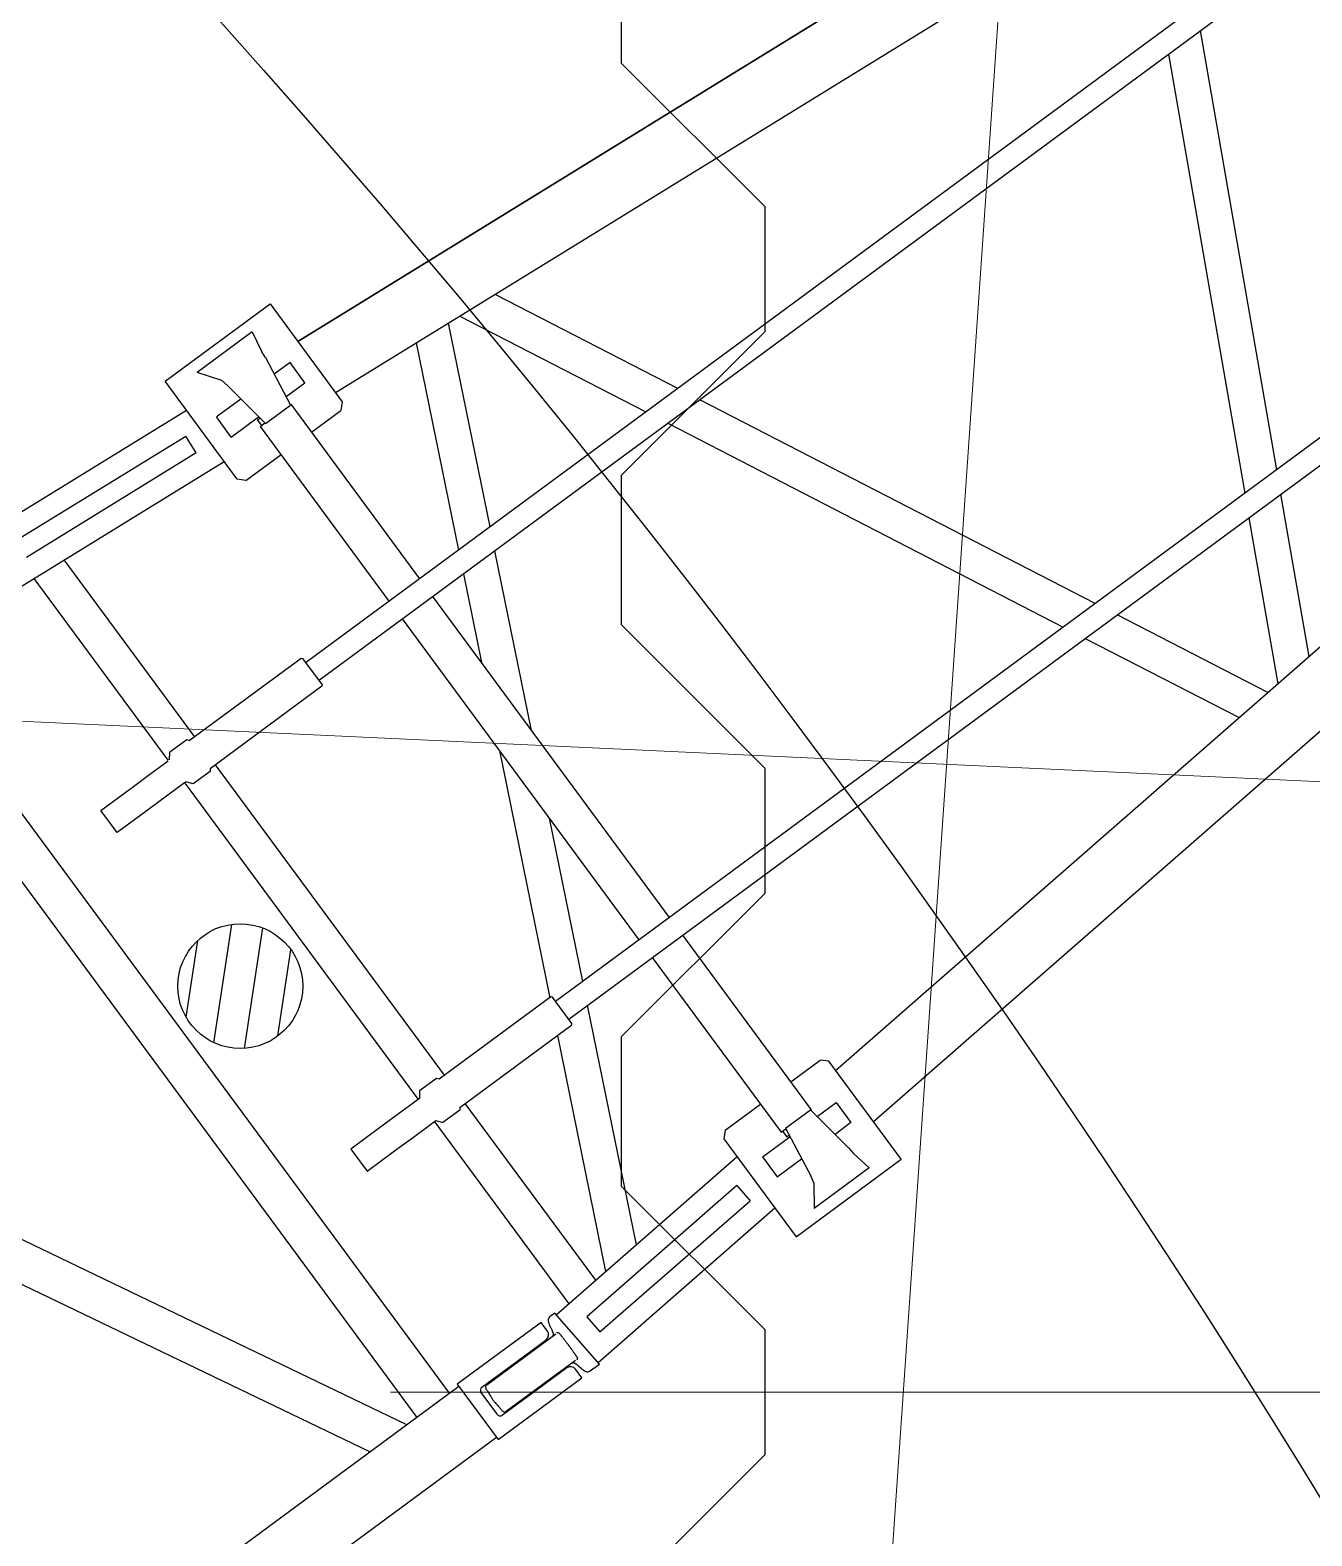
# Model space of a CAD drawing. Header units: millimetres. Extents: x -2078669 to -1085629, y -5987148 to 310365.
# Drawn here: x -1695277 to -1693223, y -2242183 to -2239769 of the extents above; entities that cross this region are included whole.
import ezdxf

# ---------------------------------------------------------------- set-up
doc = ezdxf.new("R2010")
doc.units = ezdxf.units.MM
doc.header["$LTSCALE"] = 500
doc.linetypes.add('SXF_一点短鎖線', pattern=[9.25, 6, -1.5, 0.25, -1.5])
for name, color, linetype, lineweight in [('D-BGD', 7, 'Continuous', 13), ('D-BMK', 2, 'SXF_一点短鎖線', 13), ('D-BYP-STR4', 6, 'Continuous', 25), ('D-BYP-STR8', 5, 'Continuous', 25), ('D-BYP-STRA', 1, 'Continuous', 25), ('D-BYP-STRB', 5, 'Continuous', 25)]:
    doc.layers.add(name, color=color, linetype=linetype, lineweight=lineweight)

# ---------------------------------------------------------------- blocks, each defined once
blk = doc.blocks.new('河川平面')
at = {"layer": 'D-BGD', "linetype": 'Continuous'}
blk.add_line((1609176.5, -2782074.1), (1619038.2, -2782534.2), dxfattribs=at)
at = {"layer": 'D-BGD', "linetype": 'Continuous', "elevation": 364000, "flags": 128}
blk.add_lwpolyline([(1623796, -2818517.5), (1624032.4, -2810240.3), (1624125.5, -2807467.8), (1624236.4, -2805488.9), (1624243.5, -2803817), (1623725.1, -2802292.9), (1620285.2, -2795693.8), (1618028.6, -2791811.8), (1617489.5, -2790721), (1616969, -2789308.8), (1616837, -2787094.5), (1617312.2, -2780195.6), (1617397.4, -2774675.7), (1617445.6, -2771178.6), (1617613.6, -2759007.2), (1617664, -2755279.4), (1617386.8, -2752524.9), (1616960.5, -2744706.4), (1616413.9, -2735864.9), (1615549.2, -2723449.4), (1615306.5, -2713395), (1614940.7, -2697350.3), (1614969.3, -2677392.8)], dxfattribs=at)

msp = doc.modelspace()

# ---------------------------------------------------------------- linework, layer by layer
at = {"layer": 'D-BMK', "linetype": 'SXF_一点短鎖線'}
msp.add_line((-1622324.6, -2241952.7), (-1736237.2, -2241952.7), dxfattribs=at)
at = {"layer": 'D-BYP-STR4', "ltscale": 0.2}
msp.add_lwpolyline([(-1694099.5, -2240152.7), (-1694099.5, -2240052.7), (-1694329.5, -2239822.7), (-1694329.5, -2239582.7), (-1694099.5, -2239352.7), (-1694099.5, -2239252.7), (-1694099.5, -2239152.7), (-1694329.5, -2238922.7), (-1694329.5, -2238682.7), (-1694099.5, -2238452.7), (-1694099.5, -2238352.7), (-1694099.5, -2238252.7), (-1694329.5, -2238022.7), (-1694329.5, -2237782.7), (-1694099.5, -2237552.7)], dxfattribs=at)
at = {"layer": 'D-BYP-STR8'}
msp.add_circle((-1706874.7, -2250449), 16000, dxfattribs=at)
at = {"layer": 'D-BYP-STRA'}
msp.add_lwpolyline([(-1694099.5, -2243752.7), (-1694099.5, -2243652.7), (-1694329.5, -2243422.7), (-1694329.5, -2243182.7), (-1694099.5, -2242952.7), (-1694099.5, -2242852.7), (-1694099.5, -2242752.7), (-1694329.5, -2242522.7), (-1694329.5, -2242282.7), (-1694099.5, -2242052.7), (-1694099.5, -2241952.7), (-1694099.5, -2241852.7), (-1694329.5, -2241622.7), (-1694329.5, -2241382.7), (-1694099.5, -2241152.7), (-1694099.5, -2241052.7), (-1694099.5, -2240952.7), (-1694329.5, -2240722.7), (-1694329.5, -2240482.7), (-1694099.5, -2240252.7), (-1694099.5, -2240152.7)], dxfattribs=at)
at = {"layer": 'D-BYP-STRB', "linetype": 'Continuous'}
for p, q in [((-1690890.3, -2237829.6), (-1694848, -2240268.5)), ((-1694848, -2240268.5), (-1690890.3, -2237829.6)), ((-1691163, -2238074.6), (-1694834.1, -2240782.4)), ((-1694813.1, -2240811), (-1691141.9, -2238103.1)), ((-1694787.5, -2240350.5), (-1691512.6, -2238332.5)), ((-1693925.8, -2241518.9), (-1690427, -2238457.8)), ((-1690761.4, -2238616.5), (-1694435.1, -2241326.2)), ((-1694414, -2241354.8), (-1690740.3, -2238645.1)), ((-1693986.3, -2241436.8), (-1691091.2, -2238903.9)), ((-1693279.6, -2240474), (-1693401.8, -2239770)), ((-1693453.1, -2239807.9), (-1693330.9, -2240511.8)), ((-1694239.4, -2240343.7), (-1694532, -2240193)), ((-1695060.9, -2240332.2), (-1694892.6, -2240208.1)), ((-1694892.6, -2240208.1), (-1694776.8, -2240365)), ((-1694540, -2240565.5), (-1694606.5, -2240238.9)), ((-1694588.5, -2240227.9), (-1694290.5, -2240381.5)), ((-1694921, -2240253.1), (-1695009.2, -2240318.1)), ((-1694921, -2240253.1), (-1694906.3, -2240284)), ((-1694900.4, -2240293.7), (-1694906.3, -2240284)), ((-1694900.4, -2240293.7), (-1694900.1, -2240294)), ((-1694900.3, -2240293.7), (-1694900.1, -2240293.5)), ((-1694900.1, -2240294), (-1694900.3, -2240293.7)), ((-1694658.2, -2240270.8), (-1694590.5, -2240602.8)), ((-1694900.1, -2240294), (-1694859.8, -2240370.3)), ((-1694860.4, -2240302.4), (-1694885.8, -2240321.1)), ((-1694836.6, -2240334.6), (-1694860.4, -2240302.4)), ((-1694945.1, -2240489.2), (-1695060.9, -2240332.2)), ((-1694969.8, -2240330.8), (-1695009.2, -2240318.1)), ((-1694969.8, -2240330.8), (-1694960.9, -2240338.8)), ((-1694960.9, -2240338.8), (-1694961.1, -2240338.5)), ((-1694899.9, -2240399.9), (-1694960.9, -2240338.8)), ((-1694866.9, -2240356.9), (-1694836.6, -2240334.6)), ((-1694939.6, -2240360.8), (-1694976.6, -2240388.1)), ((-1694776.8, -2240365), (-1694778.9, -2240379)), ((-1693570.4, -2240688.4), (-1694204.2, -2240361.9)), ((-1695347.3, -2240576.1), (-1695026.7, -2240378.6)), ((-1694978.4, -2240389.5), (-1694976.6, -2240388.1)), ((-1694954.7, -2240421.7), (-1694978.4, -2240389.5)), ((-1694952.8, -2240420.3), (-1694911, -2240389.5)), ((-1694899.9, -2240399.9), (-1694859.8, -2240370.3)), ((-1694860.3, -2240369.3), (-1694859.4, -2240368.7)), ((-1694859.4, -2240368.7), (-1694652.9, -2240648.7)), ((-1694826.1, -2240413.8), (-1694778.9, -2240379)), ((-1694912.5, -2240394.1), (-1694909, -2240391.5)), ((-1694905.9, -2240403), (-1694912.5, -2240394.1)), ((-1694908.1, -2240404.6), (-1694908, -2240404.5)), ((-1694701.6, -2240684.6), (-1694908.1, -2240404.6)), ((-1694908, -2240404.5), (-1694900.7, -2240399.1)), ((-1694896.9, -2240397.7), (-1694896.4, -2240397.3)), ((-1694255.3, -2240399.6), (-1693621.6, -2240726.2)), ((-1695299.7, -2240587.7), (-1695027.6, -2240420)), ((-1695010.8, -2240447.2), (-1695027.6, -2240420)), ((-1694954.7, -2240421.7), (-1694952.8, -2240420.3)), ((-1695293.9, -2240662.6), (-1694966.2, -2240460.6)), ((-1695010.8, -2240447.2), (-1695282.9, -2240614.9)), ((-1694931.2, -2240491.3), (-1694874.8, -2240449.7)), ((-1694931.2, -2240491.3), (-1694945.1, -2240489.2)), ((-1693227.7, -2240773.2), (-1693272.8, -2240513.1)), ((-1693324.1, -2240550.9), (-1693277.9, -2240817.1)), ((-1694473.4, -2240892), (-1694532.2, -2240603.8)), ((-1695013.4, -2240901.9), (-1695222.5, -2240618.5)), ((-1695271.1, -2240648.5), (-1695056.5, -2240939.5)), ((-1694582.7, -2240641.1), (-1694553.8, -2240783)), ((-1694252.5, -2241191.5), (-1694631.8, -2240677.3)), ((-1694301.2, -2241227.5), (-1694680.5, -2240713.2)), ((-1693293.7, -2240831), (-1693535.2, -2240706.6)), ((-1693586.4, -2240744.3), (-1693339.9, -2240871.3)), ((-1695022, -2240908.2), (-1694842.9, -2240776.1)), ((-1694842.6, -2240776.2), (-1694840.5, -2240776.5)), ((-1694604.9, -2241954.4), (-1695464.7, -2240788.8)), ((-1694840.5, -2240776.5), (-1694809.3, -2240818.9)), ((-1694809.6, -2240821.2), (-1694988.7, -2240953.3)), ((-1694809.3, -2240818.9), (-1694809.6, -2240821)), ((-1695517, -2240827.3), (-1694657.2, -2241993)), ((-1695026.1, -2240906.9), (-1695053.3, -2240926.9)), ((-1695022, -2240908.2), (-1695026.1, -2240906.9)), ((-1695089.4, -2240965.4), (-1695055.7, -2240940.6)), ((-1695053.6, -2240939), (-1695053.3, -2240926.9)), ((-1694525.1, -2240923.9), (-1694444.3, -2241320.3)), ((-1695111.5, -2240981.7), (-1695089.4, -2240965.4)), ((-1694988.6, -2240957.6), (-1695015.8, -2240977.7)), ((-1694988.7, -2240953.3), (-1694988.6, -2240957.6)), ((-1694613, -2241444.7), (-1694980.2, -2240947)), ((-1695163.6, -2241020.2), (-1695117.5, -2240986.2)), ((-1695117.5, -2240986.2), (-1695111.5, -2240981.7)), ((-1695029.6, -2240976), (-1695085.4, -2241017.1)), ((-1695029.6, -2240976), (-1695027.5, -2240974.4)), ((-1695028.8, -2240977.1), (-1694655.3, -2241483.4)), ((-1695015.8, -2240977.7), (-1695027.5, -2240974.4)), ((-1695085.4, -2241017.1), (-1695091.4, -2241021.6)), ((-1695137.5, -2241055.6), (-1695163.6, -2241020.2)), ((-1695091.4, -2241021.6), (-1695137.5, -2241055.6)), ((-1694391.5, -2241294.1), (-1694444.7, -2241032.8)), ((-1694982.7, -2241392.4), (-1694954, -2241202.8)), ((-1694982.7, -2241392.4), (-1694954, -2241202.8)), ((-1694933.5, -2241401.6), (-1694904.3, -2241208.5)), ((-1694933.5, -2241401.6), (-1694904.3, -2241208.5)), ((-1695027.1, -2241351.4), (-1695008.5, -2241228.8)), ((-1695027.1, -2241351.5), (-1695008.5, -2241228.8)), ((-1694024.9, -2241500.2), (-1694231.4, -2241220.1)), ((-1694879.9, -2241381.6), (-1694859.1, -2241243.5)), ((-1694879.9, -2241381.6), (-1694859.1, -2241243.5)), ((-1694280.1, -2241256), (-1694073.5, -2241536.1)), ((-1694673.3, -2242004.8), (-1696150.4, -2241294.5)), ((-1694442.5, -2241319), (-1694621.6, -2241451.1)), ((-1694440.2, -2241319.3), (-1694442.2, -2241319)), ((-1694408.9, -2241361.7), (-1694440.2, -2241319.3)), ((-1694732.5, -2242048.5), (-1696209.6, -2241338.2)), ((-1694305.5, -2241716.2), (-1694383.7, -2241332.4)), ((-1694588.4, -2241496.1), (-1694409.3, -2241364)), ((-1694409.2, -2241363.8), (-1694408.9, -2241361.7)), ((-1694432, -2241380.8), (-1694354.9, -2241759.3)), ((-1694058.2, -2241455), (-1694010.9, -2241420.2)), ((-1693997, -2241422.3), (-1694010.9, -2241420.2)), ((-1693881.2, -2241579.2), (-1693997, -2241422.3)), ((-1694625.7, -2241449.7), (-1694652.9, -2241469.8)), ((-1694621.6, -2241451.1), (-1694625.7, -2241449.7)), ((-1694652.9, -2241469.8), (-1694653.2, -2241481.8)), ((-1694655.4, -2241483.4), (-1694689, -2241508.3)), ((-1694653.2, -2241481.8), (-1694655.4, -2241483.4)), ((-1694588.3, -2241500.5), (-1694615.5, -2241520.5)), ((-1694588.4, -2241496.1), (-1694588.3, -2241500.5)), ((-1694370.7, -2241773.3), (-1694579.8, -2241489.8)), ((-1694163.2, -2241532.5), (-1694106.8, -2241490.9)), ((-1694066.6, -2241529.6), (-1694026.5, -2241500)), ((-1693965.5, -2241561.1), (-1694026.5, -2241500)), ((-1694025.7, -2241500.8), (-1694024.9, -2241500.2)), ((-1694015.8, -2241510.8), (-1693985.5, -2241488.5)), ((-1693985.5, -2241488.5), (-1693961.8, -2241520.6)), ((-1694711.1, -2241524.5), (-1694717.1, -2241529)), ((-1694689, -2241508.3), (-1694711.1, -2241524.5)), ((-1694662.9, -2241543.7), (-1694629.3, -2241518.8)), ((-1694629.3, -2241518.8), (-1694627.1, -2241517.3)), ((-1694628.4, -2241519.9), (-1694413.8, -2241810.9)), ((-1694627.1, -2241517.3), (-1694615.5, -2241520.5)), ((-1693961.8, -2241520.6), (-1693987.2, -2241539.4)), ((-1694717.1, -2241529), (-1694763.3, -2241563)), ((-1694685, -2241560), (-1694662.9, -2241543.7)), ((-1694163.2, -2241532.5), (-1694165.3, -2241546.4)), ((-1694165.3, -2241546.4), (-1694049.5, -2241703.4)), ((-1694101.7, -2241574.2), (-1694060, -2241543.3)), ((-1694073.5, -2241536.1), (-1694073.4, -2241536)), ((-1694073.4, -2241536), (-1694066.1, -2241530.6)), ((-1694071.3, -2241534.5), (-1694064.8, -2241543.3)), ((-1694066.6, -2241529.6), (-1694026.3, -2241605.9)), ((-1694064.8, -2241543.3), (-1694061.3, -2241540.7)), ((-1694063.6, -2241527.4), (-1694063.1, -2241527.1)), ((-1694763.3, -2241563), (-1694737.1, -2241598.4)), ((-1694737.1, -2241598.4), (-1694691, -2241564.4)), ((-1694691, -2241564.4), (-1694685, -2241560)), ((-1693965.3, -2241561.4), (-1693965.5, -2241561.1)), ((-1693965.5, -2241561.1), (-1693965.3, -2241561.4)), ((-1693965.3, -2241561.4), (-1693965, -2241561.2)), ((-1693965.3, -2241561.4), (-1693957.8, -2241570)), ((-1693932.6, -2241593.1), (-1693957.8, -2241570)), ((-1694434, -2241828.5), (-1694144.2, -2241575)), ((-1694103.6, -2241575.5), (-1694101.7, -2241574.2)), ((-1694103.6, -2241575.5), (-1694079.8, -2241607.7)), ((-1694041.1, -2241579.1), (-1694078, -2241606.4)), ((-1694049.5, -2241703.4), (-1693881.2, -2241579.2)), ((-1693932.6, -2241593.1), (-1694020.8, -2241658.2)), ((-1694079.8, -2241607.7), (-1694078, -2241606.4)), ((-1694026.3, -2241605.9), (-1694026.1, -2241606.2)), ((-1694021.3, -2241616.8), (-1694026.3, -2241605.9)), ((-1694021.3, -2241616.8), (-1694020.8, -2241658.2)), ((-1694144.6, -2241621.6), (-1694385.1, -2241832)), ((-1694144.6, -2241621.6), (-1694123.5, -2241645.7)), ((-1694367.1, -2241905), (-1694083.7, -2241657)), ((-1694364.1, -2241856.1), (-1694123.5, -2241645.7)), ((-1694446.8, -2241836.2), (-1694446.9, -2241836.9)), ((-1694446.9, -2241836.9), (-1694446.8, -2241837.7)), ((-1694446.7, -2241835.5), (-1694446.8, -2241836.2)), ((-1694446.8, -2241837.7), (-1694446.7, -2241838.9)), ((-1694446.5, -2241834.8), (-1694446.7, -2241835.5)), ((-1694446.3, -2241834.3), (-1694446.5, -2241834.8)), ((-1694446.1, -2241833.8), (-1694446.3, -2241834.3)), ((-1694446, -2241833.7), (-1694446.1, -2241833.8)), ((-1694445.9, -2241833.6), (-1694446, -2241833.7)), ((-1694446, -2241833.7), (-1694446, -2241833.7)), ((-1694445.8, -2241833.4), (-1694445.9, -2241833.5)), ((-1694445.9, -2241833.5), (-1694445.9, -2241833.5)), ((-1694445.9, -2241833.5), (-1694445.9, -2241833.6)), ((-1694445.7, -2241833.3), (-1694445.8, -2241833.3)), ((-1694445.8, -2241833.3), (-1694445.8, -2241833.4)), ((-1694445.8, -2241833.4), (-1694445.8, -2241833.4)), ((-1694445.6, -2241833.2), (-1694445.7, -2241833.2)), ((-1694445.7, -2241833.2), (-1694445.7, -2241833.3)), ((-1694445.5, -2241833), (-1694445.6, -2241833.1)), ((-1694445.6, -2241833.1), (-1694445.6, -2241833.1)), ((-1694445.6, -2241833.1), (-1694445.6, -2241833.2)), ((-1694445.4, -2241832.9), (-1694445.5, -2241833)), ((-1694445.5, -2241833), (-1694445.5, -2241833)), ((-1694445.3, -2241832.8), (-1694445.4, -2241832.9)), ((-1694445.4, -2241832.9), (-1694445.4, -2241832.9)), ((-1694445.2, -2241832.7), (-1694445.3, -2241832.8)), ((-1694445.3, -2241832.8), (-1694445.3, -2241832.8)), ((-1694445.1, -2241832.6), (-1694445.2, -2241832.6)), ((-1694445.2, -2241832.6), (-1694445.2, -2241832.7)), ((-1694445.2, -2241832.7), (-1694445.2, -2241832.7)), ((-1694444.9, -2241832.4), (-1694445.1, -2241832.6)), ((-1694445.1, -2241832.6), (-1694445.1, -2241832.6)), ((-1694444.8, -2241832.3), (-1694444.9, -2241832.4)), ((-1694444.9, -2241832.4), (-1694444.9, -2241832.4)), ((-1694444.7, -2241832.2), (-1694444.8, -2241832.3)), ((-1694444.8, -2241832.3), (-1694444.8, -2241832.3)), ((-1694444.6, -2241832.2), (-1694444.7, -2241832.2)), ((-1694444.7, -2241832.2), (-1694444.7, -2241832.2)), ((-1694436.2, -2241825.9), (-1694444.6, -2241832.1)), ((-1694444.6, -2241832.1), (-1694444.6, -2241832.1)), ((-1694444.6, -2241832.1), (-1694444.6, -2241832.1)), ((-1694444.6, -2241832.1), (-1694444.6, -2241832.1)), ((-1694444.6, -2241832.1), (-1694444.6, -2241832.1)), ((-1694444.6, -2241832.1), (-1694444.6, -2241832.1)), ((-1694444.6, -2241832.1), (-1694444.6, -2241832.1)), ((-1694444.6, -2241832.1), (-1694444.6, -2241832.1)), ((-1694444.6, -2241832.1), (-1694444.6, -2241832.1)), ((-1694444.6, -2241832.1), (-1694444.6, -2241832.1)), ((-1694444.6, -2241832.1), (-1694444.6, -2241832.2)), ((-1694444.6, -2241832.2), (-1694444.6, -2241832.2)), ((-1694364.9, -2241907.6), (-1694436.2, -2241825.9)), ((-1694385.1, -2241832), (-1694364.1, -2241856.1)), ((-1694458.1, -2241840.9), (-1694592.5, -2241940)), ((-1694545.3, -2241940.6), (-1694434.5, -2241858.9)), ((-1694448, -2241854.6), (-1694458.1, -2241840.9)), ((-1694446.7, -2241838.9), (-1694446.4, -2241840.2)), ((-1694446.4, -2241840.2), (-1694445.9, -2241841.9)), ((-1694445.9, -2241841.9), (-1694445.1, -2241844.2)), ((-1694445.1, -2241844.2), (-1694444.3, -2241846.3)), ((-1694444.3, -2241846.3), (-1694443.2, -2241848.8)), ((-1694443.2, -2241848.8), (-1694442.7, -2241849.7)), ((-1694442.7, -2241849.7), (-1694442.3, -2241850.7)), ((-1694442.3, -2241850.7), (-1694441.8, -2241851.8)), ((-1694441.8, -2241851.8), (-1694441.3, -2241852.9)), ((-1694441.3, -2241852.9), (-1694440.8, -2241853.9)), ((-1694440.8, -2241853.9), (-1694440.3, -2241854.9)), ((-1694440.3, -2241854.9), (-1694439.9, -2241855.8)), ((-1694439.9, -2241855.8), (-1694439.5, -2241856.6)), ((-1694439.3, -2241861.4), (-1694439.6, -2241862)), ((-1694439.5, -2241856.6), (-1694439.5, -2241856.6)), ((-1694439.5, -2241856.6), (-1694439.5, -2241856.6)), ((-1694439.5, -2241856.6), (-1694439.5, -2241856.6)), ((-1694439.5, -2241856.6), (-1694439.5, -2241856.6)), ((-1694439.5, -2241856.6), (-1694439.5, -2241856.7)), ((-1694439.5, -2241856.7), (-1694439.5, -2241856.7)), ((-1694439.5, -2241856.7), (-1694439.5, -2241856.7)), ((-1694439.5, -2241856.7), (-1694439.5, -2241856.7)), ((-1694439.5, -2241856.7), (-1694439.5, -2241856.7)), ((-1694439.5, -2241856.7), (-1694439.3, -2241856.9)), ((-1694439.3, -2241856.9), (-1694439.2, -2241857.3)), ((-1694439.1, -2241860.8), (-1694439.3, -2241861.4)), ((-1694439.2, -2241857.3), (-1694439.1, -2241858)), ((-1694439.1, -2241858), (-1694439, -2241858.6)), ((-1694439, -2241860.2), (-1694439.1, -2241860.8)), ((-1694439, -2241858.6), (-1694438.9, -2241859.1)), ((-1694438.9, -2241859.7), (-1694439, -2241860.2)), ((-1694438.9, -2241859.1), (-1694438.9, -2241859.7)), ((-1694433.2, -2241857.3), (-1694433.2, -2241857.3)), ((-1694433.2, -2241857.3), (-1694433.1, -2241857.3)), ((-1694433.1, -2241857.3), (-1694433, -2241857.2)), ((-1694433, -2241857.2), (-1694432.9, -2241857.1)), ((-1694433, -2241857.2), (-1694433, -2241857.2)), ((-1694432.9, -2241857.1), (-1694432.8, -2241857)), ((-1694432.9, -2241857.1), (-1694432.9, -2241857.1)), ((-1694432.8, -2241857), (-1694432.7, -2241857)), ((-1694432.7, -2241857), (-1694432.6, -2241856.9)), ((-1694432.6, -2241856.9), (-1694432.4, -2241856.9)), ((-1694432.4, -2241856.9), (-1694432.4, -2241856.9)), ((-1694432.4, -2241856.9), (-1694432.2, -2241856.9)), ((-1694432.2, -2241856.9), (-1694432, -2241856.9)), ((-1694432, -2241856.9), (-1694431.7, -2241856.9)), ((-1694431.7, -2241856.9), (-1694431.7, -2241856.9)), ((-1694431.7, -2241856.9), (-1694431.7, -2241856.9)), ((-1694431.7, -2241856.9), (-1694431.5, -2241857)), ((-1694431.5, -2241857), (-1694431.4, -2241857)), ((-1694431.4, -2241857), (-1694431.3, -2241857)), ((-1694431.3, -2241857), (-1694431.3, -2241857)), ((-1694431.3, -2241857), (-1694431.2, -2241857)), ((-1694431.2, -2241857), (-1694431.1, -2241857)), ((-1694431.1, -2241857), (-1694431, -2241857)), ((-1694431, -2241857), (-1694431, -2241857)), ((-1694431, -2241857), (-1694430.9, -2241857.1)), ((-1694430.9, -2241857.1), (-1694430.7, -2241857.1)), ((-1694430.7, -2241857.1), (-1694430.6, -2241857.1)), ((-1694430.6, -2241857.1), (-1694430.6, -2241857.1)), ((-1694430.6, -2241857.1), (-1694430.3, -2241857.2)), ((-1694430.3, -2241857.2), (-1694430.3, -2241857.3)), ((-1694430.3, -2241857.3), (-1694430.2, -2241857.3)), ((-1694430.2, -2241857.3), (-1694430.1, -2241857.3)), ((-1694430.1, -2241857.3), (-1694430, -2241857.3)), ((-1694430, -2241857.3), (-1694430, -2241857.4)), ((-1694430, -2241857.4), (-1694429.9, -2241857.4)), ((-1694429.9, -2241857.4), (-1694429.8, -2241857.4)), ((-1694429.8, -2241857.4), (-1694429.8, -2241857.4)), ((-1694429.6, -2241857.6), (-1694429.4, -2241857.8)), ((-1694429.4, -2241857.8), (-1694429.1, -2241858.1)), ((-1694429.1, -2241858.1), (-1694428.9, -2241858.4)), ((-1694428.9, -2241858.4), (-1694428.6, -2241858.8)), ((-1694428.6, -2241858.8), (-1694428.3, -2241859.2)), ((-1694428.3, -2241859.2), (-1694428, -2241859.6)), ((-1694428, -2241859.6), (-1694427.6, -2241860)), ((-1694427.6, -2241860), (-1694427.3, -2241860.4)), ((-1694427.3, -2241860.4), (-1694427, -2241860.8)), ((-1694427, -2241860.8), (-1694426.6, -2241861.2)), ((-1694426.6, -2241861.2), (-1694426.3, -2241861.7)), ((-1694426.3, -2241861.7), (-1694425.9, -2241862.1)), ((-1694425.9, -2241862.1), (-1694425.5, -2241862.7)), ((-1694497.2, -2241903.2), (-1694450.2, -2241868.6)), ((-1694425.5, -2241862.7), (-1694425, -2241863.2)), ((-1694425, -2241863.2), (-1694424.5, -2241863.9)), ((-1694424.5, -2241863.9), (-1694423.9, -2241864.7)), ((-1694423.9, -2241864.7), (-1694423.3, -2241865.5)), ((-1694423.3, -2241865.5), (-1694422.6, -2241866.4)), ((-1694422.6, -2241866.4), (-1694421.8, -2241867.4)), ((-1694421.8, -2241867.4), (-1694421.1, -2241868.4)), ((-1694421.1, -2241868.4), (-1694420.3, -2241869.4)), ((-1694420.3, -2241869.4), (-1694419.5, -2241870.4)), ((-1694419.5, -2241870.4), (-1694418.8, -2241871.4)), ((-1694418.8, -2241871.4), (-1694418.1, -2241872.3)), ((-1694418.1, -2241872.3), (-1694417.4, -2241873.1)), ((-1694417.4, -2241873.1), (-1694416.8, -2241873.9)), ((-1694416.8, -2241873.9), (-1694416.3, -2241874.6)), ((-1694416.3, -2241874.6), (-1694415.8, -2241875.3)), ((-1694415.8, -2241875.3), (-1694415.4, -2241875.8)), ((-1694415.4, -2241875.8), (-1694415.1, -2241876.3)), ((-1694415.1, -2241876.3), (-1694414.8, -2241876.7)), ((-1694414.8, -2241876.7), (-1694414.5, -2241877.1)), ((-1694414.5, -2241877.1), (-1694414.3, -2241877.4)), ((-1694414.3, -2241877.4), (-1694414, -2241877.8)), ((-1694414, -2241877.8), (-1694413.6, -2241878.3)), ((-1694413.6, -2241878.3), (-1694413.2, -2241878.9)), ((-1694413.2, -2241878.9), (-1694412.7, -2241879.5)), ((-1694412.7, -2241879.5), (-1694412.2, -2241880.2)), ((-1694412.2, -2241880.2), (-1694411.6, -2241881)), ((-1694411.6, -2241881), (-1694411, -2241881.9)), ((-1694411, -2241881.9), (-1694410.3, -2241882.8)), ((-1694410.3, -2241882.8), (-1694409.6, -2241883.8)), ((-1694409.6, -2241883.8), (-1694408.9, -2241884.8)), ((-1694408.9, -2241884.8), (-1694408.1, -2241885.9)), ((-1694408.1, -2241885.9), (-1694407.4, -2241886.9)), ((-1694553.2, -2241944.5), (-1694497.2, -2241903.2)), ((-1694403.1, -2241901.6), (-1694513.8, -2241983.2)), ((-1694409.7, -2241906.4), (-1694409.1, -2241906.1)), ((-1694409.1, -2241906.1), (-1694408.6, -2241905.8)), ((-1694408.7, -2241905.8), (-1694408.6, -2241905.8)), ((-1694408.6, -2241905.8), (-1694408.2, -2241905.6)), ((-1694408.6, -2241905.8), (-1694408.5, -2241905.8)), ((-1694408.5, -2241905.8), (-1694408.3, -2241905.7)), ((-1694408.3, -2241905.7), (-1694408.2, -2241905.7)), ((-1694408.2, -2241905.6), (-1694407.6, -2241905.5)), ((-1694408.2, -2241905.7), (-1694408.1, -2241905.6)), ((-1694408.1, -2241905.6), (-1694407.9, -2241905.6)), ((-1694407.9, -2241905.6), (-1694407.8, -2241905.6)), ((-1694407.8, -2241905.6), (-1694407.7, -2241905.5)), ((-1694407.7, -2241905.5), (-1694407.7, -2241905.5)), ((-1694407.7, -2241905.5), (-1694407.6, -2241905.5)), ((-1694407.6, -2241905.5), (-1694407.6, -2241905.5)), ((-1694407.6, -2241905.5), (-1694407.6, -2241905.5)), ((-1694407.6, -2241905.5), (-1694407.6, -2241905.5)), ((-1694407.6, -2241905.5), (-1694407.6, -2241905.5)), ((-1694407.6, -2241905.5), (-1694407.6, -2241905.5)), ((-1694407.6, -2241905.5), (-1694407.6, -2241905.5)), ((-1694407.6, -2241905.5), (-1694407.6, -2241905.5)), ((-1694407.6, -2241905.5), (-1694407.6, -2241905.5)), ((-1694407.6, -2241905.5), (-1694407.5, -2241905.5)), ((-1694407.5, -2241905.5), (-1694407.4, -2241905.4)), ((-1694407.5, -2241905.5), (-1694407.5, -2241905.5)), ((-1694407.5, -2241905.5), (-1694407.5, -2241905.5)), ((-1694407.5, -2241905.5), (-1694407.5, -2241905.5)), ((-1694407.5, -2241905.5), (-1694407.5, -2241905.5)), ((-1694407.4, -2241886.9), (-1694406.7, -2241887.9)), ((-1694407.4, -2241905.4), (-1694407.4, -2241905.4)), ((-1694407.4, -2241905.4), (-1694406.9, -2241905.4)), ((-1694406.9, -2241905.4), (-1694406.8, -2241905.4)), ((-1694406.8, -2241905.4), (-1694406.4, -2241905.3)), ((-1694406.7, -2241887.9), (-1694406.1, -2241888.9)), ((-1694406.4, -2241905.3), (-1694406, -2241905.3)), ((-1694406.1, -2241888.9), (-1694405.4, -2241889.7)), ((-1694406, -2241905.3), (-1694405.6, -2241905.3)), ((-1694405.6, -2241905.3), (-1694405.2, -2241905.5)), ((-1694405.4, -2241889.7), (-1694404.9, -2241890.5)), ((-1694405.2, -2241905.5), (-1694404.7, -2241905.8)), ((-1694404.9, -2241890.5), (-1694404.4, -2241891.2)), ((-1694404.7, -2241905.8), (-1694404.1, -2241906.1)), ((-1694404.4, -2241891.2), (-1694404, -2241891.8)), ((-1694404.1, -2241906.1), (-1694402.6, -2241907.3)), ((-1694404, -2241891.8), (-1694403.6, -2241892.3)), ((-1694403.6, -2241892.3), (-1694403.3, -2241892.9)), ((-1694403.3, -2241892.9), (-1694403, -2241893.3)), ((-1694403, -2241893.3), (-1694402.7, -2241893.8)), ((-1694402.7, -2241893.8), (-1694402.4, -2241894.2)), ((-1694402.6, -2241907.3), (-1694402.5, -2241907.2)), ((-1694402.6, -2241907.3), (-1694402.6, -2241907.3)), ((-1694402.5, -2241907.2), (-1694402.5, -2241907.1)), ((-1694402.5, -2241907.1), (-1694402.4, -2241907.1)), ((-1694402.5, -2241907.2), (-1694402.5, -2241907.2)), ((-1694402.4, -2241894.2), (-1694402.1, -2241894.6)), ((-1694402.4, -2241907.1), (-1694402.3, -2241907)), ((-1694402.4, -2241907.1), (-1694402.4, -2241907.1)), ((-1694402.3, -2241907), (-1694402.3, -2241907)), ((-1694402.3, -2241907), (-1694402.3, -2241907)), ((-1694402.3, -2241907), (-1694402.3, -2241907)), ((-1694402.3, -2241907), (-1694402.3, -2241907)), ((-1694402.3, -2241907), (-1694402.3, -2241907)), ((-1694402.3, -2241907), (-1694402.3, -2241907)), ((-1694402.3, -2241907), (-1694402.3, -2241907.1)), ((-1694402.3, -2241907.1), (-1694402.3, -2241907.1)), ((-1694402.3, -2241907.1), (-1694402.2, -2241907.1)), ((-1694402.2, -2241907.1), (-1694402.2, -2241907.1)), ((-1694402.2, -2241907.1), (-1694402.2, -2241907.1)), ((-1694402.2, -2241907.1), (-1694402.2, -2241907.1)), ((-1694402.2, -2241907.1), (-1694402.2, -2241907.2)), ((-1694402.2, -2241907.2), (-1694402.1, -2241907.2)), ((-1694402.1, -2241894.6), (-1694401.8, -2241895.1)), ((-1694402.1, -2241907.2), (-1694402.1, -2241907.2)), ((-1694402.1, -2241907.2), (-1694402.1, -2241907.3)), ((-1694402.1, -2241907.3), (-1694402, -2241907.3)), ((-1694402, -2241907.3), (-1694402, -2241907.3)), ((-1694402, -2241907.3), (-1694402, -2241907.3)), ((-1694402, -2241907.3), (-1694402, -2241907.3)), ((-1694402, -2241907.3), (-1694402, -2241907.3)), ((-1694402, -2241907.3), (-1694402, -2241907.3)), ((-1694402, -2241907.3), (-1694402, -2241907.3)), ((-1694402, -2241907.3), (-1694402, -2241907.4)), ((-1694402, -2241907.4), (-1694402, -2241907.4)), ((-1694402, -2241907.4), (-1694401.9, -2241907.4)), ((-1694401.9, -2241907.4), (-1694401.9, -2241907.4)), ((-1694401.9, -2241907.4), (-1694401.9, -2241907.4)), ((-1694401.9, -2241907.4), (-1694401.9, -2241907.4)), ((-1694401.9, -2241907.4), (-1694401.9, -2241907.4)), ((-1694401.9, -2241907.4), (-1694401.9, -2241907.4)), ((-1694401.9, -2241907.4), (-1694401.9, -2241907.4)), ((-1694401.9, -2241907.4), (-1694401.9, -2241907.4)), ((-1694401.9, -2241907.4), (-1694401.8, -2241907.5)), ((-1694401.8, -2241895.1), (-1694401.5, -2241895.5)), ((-1694401.8, -2241907.5), (-1694401.8, -2241907.5)), ((-1694401.8, -2241907.5), (-1694401.7, -2241907.6)), ((-1694401.7, -2241907.6), (-1694401.7, -2241907.6)), ((-1694401.7, -2241907.6), (-1694401.7, -2241907.6)), ((-1694401.7, -2241907.6), (-1694401.7, -2241907.6)), ((-1694401.7, -2241907.6), (-1694401.6, -2241907.7)), ((-1694401.6, -2241907.7), (-1694401.6, -2241907.7)), ((-1694401.6, -2241907.7), (-1694401.6, -2241907.7)), ((-1694401.6, -2241907.7), (-1694401.5, -2241907.8)), ((-1694401.5, -2241895.5), (-1694401.2, -2241895.9)), ((-1694401.5, -2241907.8), (-1694401.5, -2241907.8)), ((-1694401.5, -2241907.8), (-1694401.5, -2241907.8)), ((-1694401.5, -2241907.8), (-1694401.5, -2241907.8)), ((-1694401.5, -2241907.8), (-1694401.4, -2241907.9)), ((-1694401.4, -2241907.9), (-1694401.4, -2241907.9)), ((-1694401.4, -2241907.9), (-1694401.4, -2241907.9)), ((-1694401.4, -2241907.9), (-1694401.3, -2241907.9)), ((-1694401.3, -2241907.9), (-1694401.2, -2241908.1)), ((-1694401.2, -2241895.9), (-1694401, -2241896.3)), ((-1694401.1, -2241900.7), (-1694401.2, -2241900.7)), ((-1694401.2, -2241908.1), (-1694401.1, -2241908.1)), ((-1694401, -2241900.6), (-1694401.1, -2241900.7)), ((-1694401.1, -2241900.7), (-1694401.1, -2241900.7)), ((-1694401.1, -2241908.1), (-1694401.1, -2241908.2)), ((-1694401.1, -2241908.2), (-1694400.9, -2241908.3)), ((-1694401, -2241896.3), (-1694400.7, -2241896.6)), ((-1694400.9, -2241900.5), (-1694401, -2241900.6)), ((-1694401, -2241900.6), (-1694401, -2241900.6)), ((-1694400.8, -2241900.5), (-1694400.9, -2241900.5)), ((-1694400.9, -2241908.3), (-1694400.8, -2241908.4)), ((-1694400.7, -2241900.4), (-1694400.8, -2241900.4)), ((-1694400.8, -2241900.4), (-1694400.8, -2241900.5)), ((-1694400.8, -2241908.4), (-1694400.8, -2241908.5)), ((-1694400.8, -2241908.5), (-1694400.7, -2241908.5)), ((-1694400.7, -2241896.6), (-1694400.5, -2241896.9)), ((-1694400.6, -2241900.3), (-1694400.7, -2241900.4)), ((-1694400.7, -2241908.5), (-1694400.6, -2241908.6)), ((-1694400.5, -2241899.9), (-1694400.6, -2241900.1)), ((-1694400.6, -2241900.1), (-1694400.6, -2241900.1)), ((-1694400.6, -2241900.1), (-1694400.6, -2241900.3)), ((-1694400.6, -2241908.6), (-1694400.6, -2241908.6)), ((-1694400.6, -2241908.6), (-1694400.5, -2241908.7)), ((-1694400.5, -2241896.9), (-1694400.4, -2241897.2)), ((-1694400.4, -2241899.7), (-1694400.5, -2241899.9)), ((-1694400.5, -2241908.7), (-1694400.4, -2241908.8)), ((-1694400.4, -2241897.2), (-1694400.4, -2241897.2)), ((-1694400.4, -2241897.2), (-1694400.4, -2241897.2)), ((-1694400.4, -2241897.2), (-1694400.4, -2241897.2)), ((-1694400.4, -2241897.2), (-1694400.4, -2241897.2)), ((-1694400.4, -2241897.2), (-1694400.4, -2241897.2)), ((-1694400.4, -2241897.2), (-1694400.4, -2241897.2)), ((-1694400.4, -2241897.2), (-1694400.4, -2241897.2)), ((-1694400.4, -2241897.2), (-1694400.4, -2241897.2)), ((-1694400.4, -2241897.2), (-1694400.4, -2241897.2)), ((-1694400.4, -2241897.2), (-1694400.4, -2241897.2)), ((-1694400.4, -2241897.2), (-1694400.4, -2241897.2)), ((-1694400.4, -2241897.2), (-1694400.3, -2241897.2)), ((-1694400.3, -2241899.4), (-1694400.4, -2241899.4)), ((-1694400.4, -2241899.4), (-1694400.4, -2241899.5)), ((-1694400.4, -2241899.5), (-1694400.4, -2241899.7)), ((-1694400.4, -2241908.8), (-1694400.4, -2241908.9)), ((-1694400.4, -2241908.9), (-1694400.3, -2241908.9)), ((-1694400.3, -2241897.2), (-1694400.3, -2241897.2)), ((-1694400.3, -2241897.2), (-1694400.3, -2241897.2)), ((-1694400.3, -2241897.2), (-1694400.3, -2241897.3)), ((-1694400.3, -2241897.3), (-1694400.3, -2241897.3)), ((-1694400.3, -2241897.3), (-1694400.3, -2241897.3)), ((-1694400.3, -2241897.3), (-1694400.3, -2241897.3)), ((-1694400.3, -2241897.3), (-1694400.3, -2241897.3)), ((-1694400.3, -2241897.3), (-1694400.3, -2241897.3)), ((-1694400.3, -2241897.3), (-1694400.3, -2241897.3)), ((-1694400.3, -2241897.3), (-1694400.3, -2241897.4)), ((-1694400.3, -2241897.4), (-1694400.3, -2241897.5)), ((-1694400.3, -2241897.4), (-1694400.3, -2241897.4)), ((-1694400.3, -2241897.4), (-1694400.3, -2241897.4)), ((-1694400.3, -2241897.4), (-1694400.3, -2241897.4)), ((-1694400.3, -2241897.4), (-1694400.3, -2241897.4)), ((-1694400.3, -2241897.5), (-1694400.3, -2241897.5)), ((-1694400.3, -2241897.5), (-1694400.3, -2241897.6)), ((-1694400.3, -2241897.6), (-1694400.3, -2241897.7)), ((-1694400.3, -2241897.7), (-1694400.3, -2241897.8)), ((-1694400.3, -2241897.8), (-1694400.2, -2241897.9)), ((-1694400.2, -2241898.4), (-1694400.3, -2241898.6)), ((-1694400.3, -2241898.6), (-1694400.3, -2241898.7)), ((-1694400.3, -2241898.7), (-1694400.3, -2241898.8)), ((-1694400.3, -2241898.8), (-1694400.3, -2241898.8)), ((-1694400.3, -2241898.8), (-1694400.3, -2241898.9)), ((-1694400.3, -2241898.9), (-1694400.3, -2241899)), ((-1694400.3, -2241899), (-1694400.3, -2241899.1)), ((-1694400.3, -2241899.1), (-1694400.3, -2241899.1)), ((-1694400.3, -2241899.1), (-1694400.3, -2241899.2)), ((-1694400.3, -2241899.2), (-1694400.3, -2241899.4)), ((-1694400.3, -2241908.9), (-1694400.2, -2241909)), ((-1694400.2, -2241897.9), (-1694400.2, -2241898)), ((-1694400.2, -2241898), (-1694400.2, -2241898)), ((-1694400.2, -2241898), (-1694400.2, -2241898.3)), ((-1694400.2, -2241898.3), (-1694400.2, -2241898.3)), ((-1694400.2, -2241898.3), (-1694400.2, -2241898.4)), ((-1694400.2, -2241909), (-1694400.1, -2241909)), ((-1694400.1, -2241909), (-1694400.1, -2241909.1)), ((-1694400.1, -2241909.1), (-1694400, -2241909.2)), ((-1694400, -2241909.2), (-1694399.9, -2241909.2)), ((-1694399.9, -2241909.2), (-1694399.9, -2241909.3)), ((-1694399.9, -2241909.3), (-1694399.8, -2241909.3)), ((-1694399.8, -2241909.3), (-1694399.5, -2241909.7)), ((-1694399.5, -2241909.7), (-1694399.3, -2241909.8)), ((-1694399.3, -2241909.8), (-1694399.2, -2241909.9)), ((-1694399.2, -2241909.9), (-1694398.8, -2241910.3)), ((-1694398.8, -2241910.3), (-1694398.6, -2241910.4)), ((-1694398.6, -2241910.4), (-1694398.5, -2241910.5)), ((-1694398.5, -2241910.5), (-1694398.3, -2241910.7)), ((-1694398.3, -2241910.7), (-1694398.2, -2241910.8)), ((-1694380.5, -2241919), (-1694364.9, -2241907.6)), ((-1694527.2, -2242028.5), (-1694392.8, -2241929.4)), ((-1694416.9, -2241913.6), (-1694463.9, -2241948.3)), ((-1694392.8, -2241929.4), (-1694402.9, -2241915.7)), ((-1694398.2, -2241910.8), (-1694398, -2241911)), ((-1694398, -2241911), (-1694397.8, -2241911.1)), ((-1694397.8, -2241911.1), (-1694397.7, -2241911.3)), ((-1694397.7, -2241911.3), (-1694397.5, -2241911.5)), ((-1694397.5, -2241911.5), (-1694397.3, -2241911.6)), ((-1694397.3, -2241911.6), (-1694397.2, -2241911.7)), ((-1694397.2, -2241911.7), (-1694397, -2241911.9)), ((-1694397, -2241911.9), (-1694396.9, -2241912)), ((-1694396.9, -2241912), (-1694396.7, -2241912.1)), ((-1694396.7, -2241912.1), (-1694396.6, -2241912.3)), ((-1694396.6, -2241912.3), (-1694396.4, -2241912.4)), ((-1694396.4, -2241912.4), (-1694396.3, -2241912.5)), ((-1694396.3, -2241912.5), (-1694395.3, -2241913.3)), ((-1694395.3, -2241913.3), (-1694395.1, -2241913.5)), ((-1694395.1, -2241913.5), (-1694395, -2241913.6)), ((-1694395, -2241913.6), (-1694394, -2241914.5)), ((-1694394, -2241914.5), (-1694393.7, -2241914.7)), ((-1694393.7, -2241914.7), (-1694393.4, -2241914.9)), ((-1694393.4, -2241914.9), (-1694393.1, -2241915.2)), ((-1694393.1, -2241915.2), (-1694392.8, -2241915.4)), ((-1694392.8, -2241915.4), (-1694392.5, -2241915.7)), ((-1694392.5, -2241915.7), (-1694392.1, -2241916)), ((-1694392.1, -2241916), (-1694391.8, -2241916.2)), ((-1694391.8, -2241916.2), (-1694391.4, -2241916.5)), ((-1694391.4, -2241916.5), (-1694391.1, -2241916.7)), ((-1694391.1, -2241916.7), (-1694390.8, -2241916.9)), ((-1694390.8, -2241916.9), (-1694390.5, -2241917.2)), ((-1694390.5, -2241917.2), (-1694390.2, -2241917.4)), ((-1694390.2, -2241917.4), (-1694390, -2241917.5)), ((-1694390, -2241917.5), (-1694389.7, -2241917.7)), ((-1694389.7, -2241917.7), (-1694389.4, -2241917.9)), ((-1694389.4, -2241917.9), (-1694389.2, -2241918.1)), ((-1694389.2, -2241918.1), (-1694388.1, -2241918.8)), ((-1694389.1, -2241918.1), (-1694388.1, -2241918.8)), ((-1694388.1, -2241918.8), (-1694387.1, -2241919.3)), ((-1694388.1, -2241918.8), (-1694387.1, -2241919.3)), ((-1694387.1, -2241919.3), (-1694385.8, -2241919.7)), ((-1694387.1, -2241919.3), (-1694385.9, -2241919.7)), ((-1694385.9, -2241919.7), (-1694384.5, -2241920.1)), ((-1694385.8, -2241919.7), (-1694384.5, -2241920.1)), ((-1694384.5, -2241920.1), (-1694384.1, -2241920.1)), ((-1694384.5, -2241920.1), (-1694384.1, -2241920.1)), ((-1694384.1, -2241920.1), (-1694383.8, -2241920.1)), ((-1694384.1, -2241920.1), (-1694383.8, -2241920.1)), ((-1694383.8, -2241920.1), (-1694383.6, -2241920.1)), ((-1694383.8, -2241920.1), (-1694383.6, -2241920.1)), ((-1694383.6, -2241920.1), (-1694383.5, -2241920.1)), ((-1694383.6, -2241920.1), (-1694383.5, -2241920.1)), ((-1694383.5, -2241920.1), (-1694383.1, -2241920.1)), ((-1694383.5, -2241920.1), (-1694383.1, -2241920.1)), ((-1694383.1, -2241920.1), (-1694382.6, -2241920)), ((-1694383.1, -2241920.1), (-1694382.6, -2241920)), ((-1694382.6, -2241920), (-1694381.7, -2241919.6)), ((-1694382.6, -2241920), (-1694381.7, -2241919.6)), ((-1694381.7, -2241919.6), (-1694380.5, -2241919)), ((-1694381.7, -2241919.6), (-1694380.5, -2241919)), ((-1694380.5, -2241919), (-1694380.5, -2241919)), ((-1694380.5, -2241919), (-1694380.5, -2241919)), ((-1694380.5, -2241919), (-1694380.5, -2241919)), ((-1694380.5, -2241919), (-1694380.5, -2241919)), ((-1694380.5, -2241919), (-1694380.5, -2241919)), ((-1694380.5, -2241919), (-1694380.5, -2241919)), ((-1694380.5, -2241919), (-1694380.5, -2241919)), ((-1694380.5, -2241919), (-1694380.5, -2241919)), ((-1694380.5, -2241919), (-1694380.5, -2241919)), ((-1694380.5, -2241919), (-1694380.5, -2241919)), ((-1694380.5, -2241919), (-1694380.5, -2241919)), ((-1694380.5, -2241919), (-1694380.5, -2241919)), ((-1694380.5, -2241919), (-1694380.5, -2241919)), ((-1694380.5, -2241919), (-1694380.5, -2241919)), ((-1694380.5, -2241919), (-1694380.5, -2241919)), ((-1694380.5, -2241919), (-1694380.5, -2241919)), ((-1694590, -2241943.4), (-1697874.3, -2244365.9)), ((-1694592.5, -2241940), (-1694527.2, -2242028.5)), ((-1694528.3, -2241988.3), (-1694554.4, -2241952.9)), ((-1694547.2, -2241943.7), (-1694547.3, -2241944.4)), ((-1694547.3, -2241944.4), (-1694547.2, -2241945.3)), ((-1694547, -2241943), (-1694547.2, -2241943.7)), ((-1694547.2, -2241945.3), (-1694547, -2241946.2)), ((-1694546.6, -2241942.2), (-1694547, -2241943)), ((-1694547, -2241946.2), (-1694546.6, -2241947.3)), ((-1694546.1, -2241941.4), (-1694546.6, -2241942.2)), ((-1694546.6, -2241947.3), (-1694546.1, -2241948.1)), ((-1694545.3, -2241940.6), (-1694546.1, -2241941.4)), ((-1694546.1, -2241948.1), (-1694545.5, -2241949)), ((-1694545.5, -2241949), (-1694544.8, -2241950.1)), ((-1694544.8, -2241950.1), (-1694544.1, -2241951.2)), ((-1694544.1, -2241951.2), (-1694543.3, -2241952.5)), ((-1694543.3, -2241952.5), (-1694542.5, -2241953.8)), ((-1694542.5, -2241953.8), (-1694541.6, -2241955.2)), ((-1694541.6, -2241955.2), (-1694540.8, -2241956.6)), ((-1694540.8, -2241956.6), (-1694539.9, -2241958)), ((-1694539.9, -2241958), (-1694539, -2241959.3)), ((-1694463.9, -2241948.3), (-1694519.9, -2241989.6)), ((-1694539, -2241959.3), (-1694538.2, -2241960.7)), ((-1694538.2, -2241960.7), (-1694537.4, -2241961.9)), ((-1694537.4, -2241961.9), (-1694536.7, -2241963.1)), ((-1694536.7, -2241963.1), (-1694536, -2241964.2)), ((-1694536, -2241964.2), (-1694535.4, -2241965.1)), ((-1694535.4, -2241965.1), (-1694534.9, -2241965.9)), ((-1694534.9, -2241965.9), (-1694534.3, -2241966.6)), ((-1694534.3, -2241966.6), (-1694533.6, -2241967.4)), ((-1694533.6, -2241967.4), (-1694532.8, -2241968.4)), ((-1694532.8, -2241968.4), (-1694531.9, -2241969.4)), ((-1694531.9, -2241969.4), (-1694530.9, -2241970.5)), ((-1694530.9, -2241970.5), (-1694529.9, -2241971.7)), ((-1694529.9, -2241971.7), (-1694528.8, -2241972.9)), ((-1694528.8, -2241972.9), (-1694527.8, -2241974.2)), ((-1694527.8, -2241974.2), (-1694526.7, -2241975.4)), ((-1694526.7, -2241975.4), (-1694525.6, -2241976.7)), ((-1694525.6, -2241976.7), (-1694524.6, -2241977.8)), ((-1694524.6, -2241977.8), (-1694523.6, -2241979)), ((-1694523.6, -2241979), (-1694522.7, -2241980)), ((-1694522.7, -2241980), (-1694521.9, -2241981)), ((-1694521.9, -2241981), (-1694521.2, -2241981.8)), ((-1694521.2, -2241981.8), (-1694520.6, -2241982.5)), ((-1694520.6, -2241982.5), (-1694519.7, -2241983.2)), ((-1694519.7, -2241983.2), (-1694518.9, -2241983.7)), ((-1694518.9, -2241983.7), (-1694518.1, -2241984)), ((-1694518.1, -2241984), (-1694517.4, -2241984.2)), ((-1694517.4, -2241984.2), (-1694516.6, -2241984.2)), ((-1694516.6, -2241984.2), (-1694515.8, -2241984)), ((-1694515.8, -2241984), (-1694514.9, -2241983.7)), ((-1694514.9, -2241983.7), (-1694513.8, -2241983.2)), ((-1694529.7, -2242025.2), (-1701613.3, -2247250))]:
    msp.add_line(p, q, dxfattribs=at)
msp.add_circle((-1694940.3, -2241301.8), 100, dxfattribs=at)
msp.add_circle((-1694940.3, -2241301.8), 100, dxfattribs=at)
for centre, radius, start, end in [((-1694456.1, -2241860.5), 10, 306.4126, 36.4126), ((-1694411, -2241921.7), 10, 36.4126, 126.4126), ((-1694549.6, -2241949.4), 6, 126.4126, 216.4126), ((-1694523.5, -2241984.8), 6, 216.4126, 306.4126)]:
    msp.add_arc(centre, radius, start, end, dxfattribs=at)

# ---------------------------------------------------------------- block references
at = {"layer": 'D-BGD'}
msp.add_blockref('河川平面', (-3310965.8, 541500.2), dxfattribs=at)

doc.saveas('drawing.dxf')
